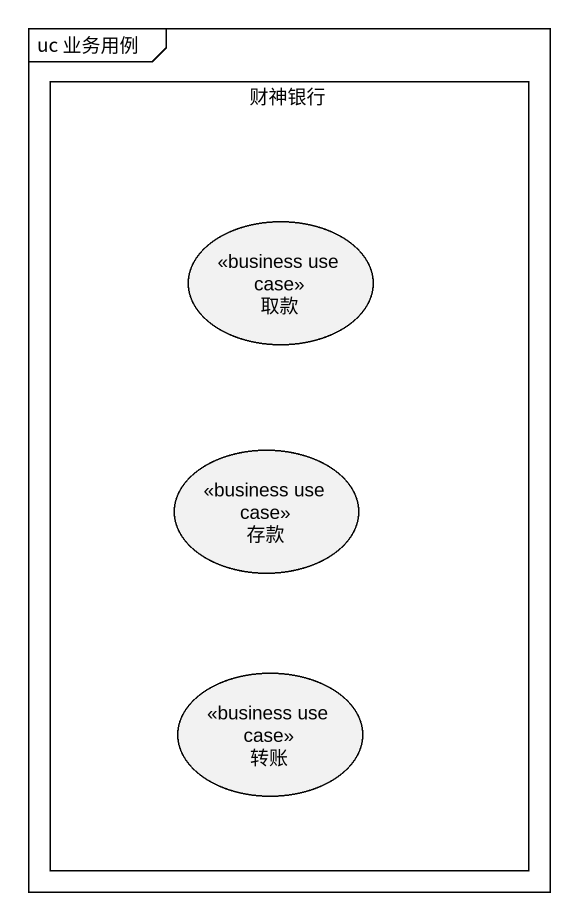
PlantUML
@startuml
mainframe uc 业务用例
rectangle 财神银行 {
  usecase 取款 <<business use case>>
  usecase 存款 <<business use case>>
  usecase 转账 <<business use case>>
}
@enduml
